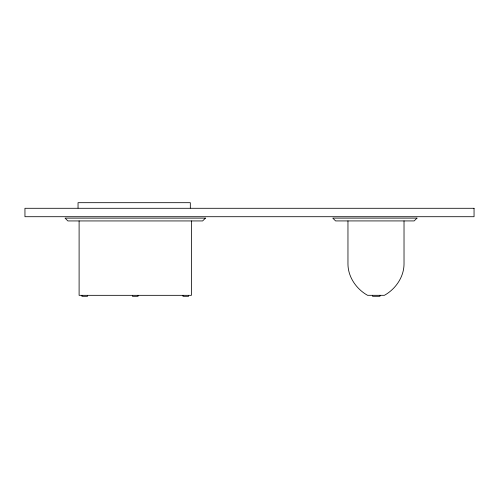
<?xml version="1.0" encoding="UTF-8"?>
<svg xmlns="http://www.w3.org/2000/svg" width="499" height="499" viewBox="0 0 499 499"><rect width="100%" height="100%" fill="white"/><g stroke="black" fill="none" stroke-linecap="round" stroke-linejoin="round"><path stroke-width="0.75" d="M404.022 220.92L404.022 264.083C403.934 277.051 395.532 289.133 384.398 295.314L367.582 295.314C356.442 289.133 348.046 277.051 347.959 264.083L347.959 220.92M379.97 295.314L379.97 296.3L372.547 296.3L372.547 295.314M191.398 220.938L191.398 295.327L79.104 295.327L79.104 220.938M190.319 208.046L190.319 202.688L78.044 202.688L78.044 208.046M188.591 295.327L188.591 296.312L182.977 296.312L182.977 295.327M138.061 295.327L138.061 296.312L132.447 296.312L132.447 295.327M87.531 295.327L87.531 296.312L81.911 296.312L81.911 295.327M205.438 218.125L202.625 220.938L67.876 220.938L65.07 218.125L205.438 218.125M416.996 218.113L414.189 220.92L335.584 220.92L332.777 218.113L416.996 218.113M474.05 208.289L24.95 208.289L24.956 216.709L474.05 216.709L474.05 208.289"/></g></svg>
